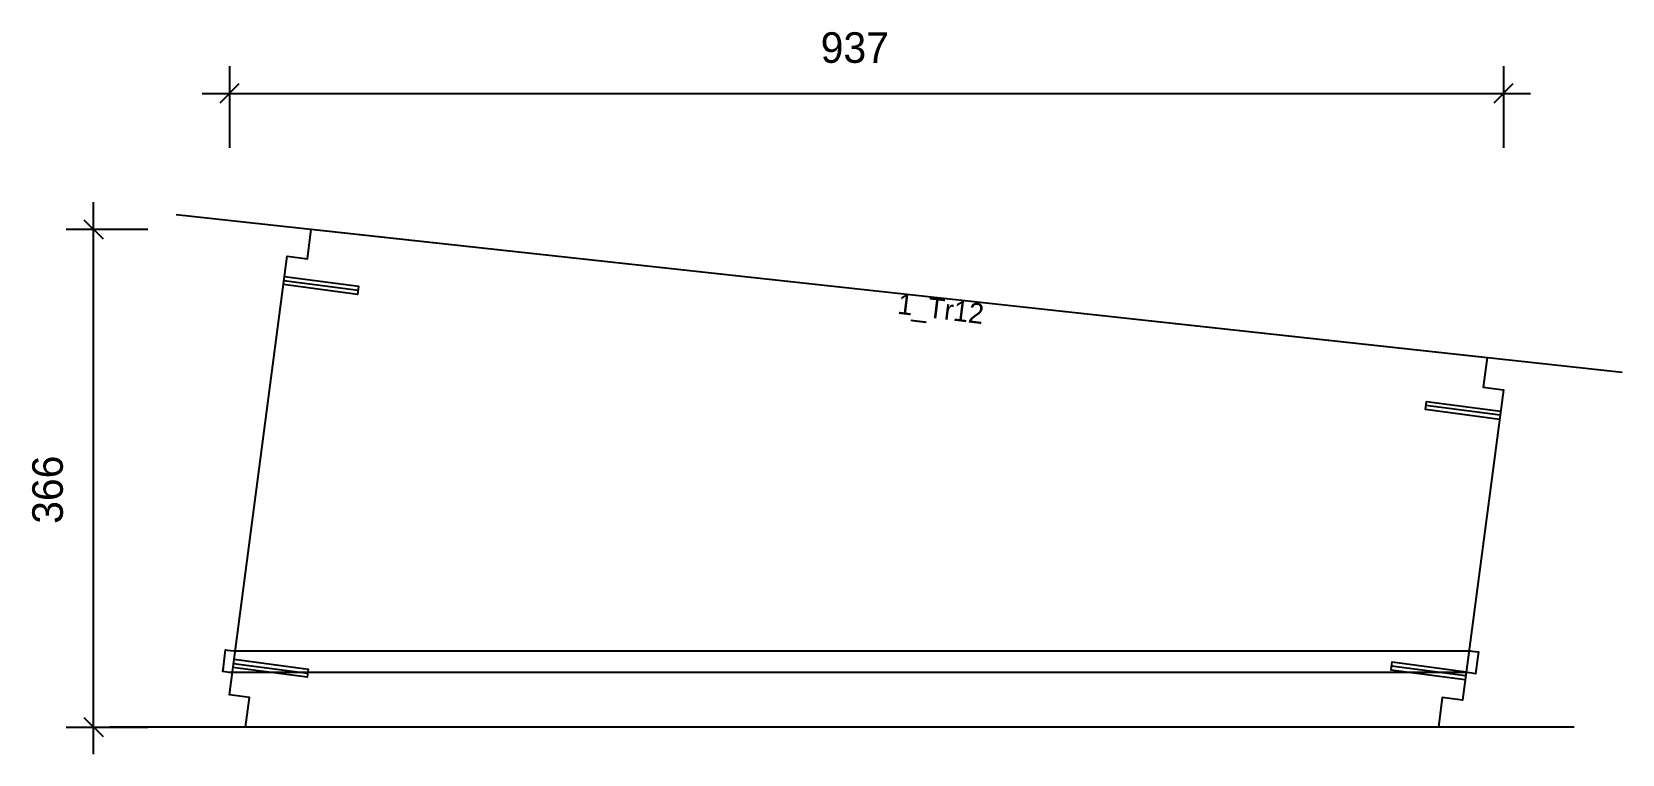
# Model space of a CAD drawing. Header units: millimetres. Extents: x -145 to 1025, y -20 to 512.
import ezdxf
from ezdxf.enums import TextEntityAlignment as Align

# ---------------------------------------------------------------- set-up
doc = ezdxf.new("R2010")
doc.units = ezdxf.units.MM
for name, color, linetype in [('CONTOUR', 7, 'CONTINUOUS'), ('CUT_RISER', 7, 'CONTINUOUS'), ('DIMLINES', 7, 'CONTINUOUS'), ('DIMLINESTEXT', 7, 'CONTINUOUS'), ('DRILLINGSSIDE', 7, 'CONTINUOUS'), ('EXTRATREADBACKPROFILELINES', 7, 'CONTINUOUS'), ('EXTRATREADBACKPROFILELINESTEXT', 7, 'CONTINUOUS'), ('EXTRATREADFRONTPROFILELINES', 7, 'CONTINUOUS')]:
    doc.layers.add(name, color=color, linetype=linetype)

msp = doc.modelspace()

# ---------------------------------------------------------------- linework, layer by layer
at = {"layer": 'CONTOUR', "color": 0, "linetype": '0'}
msp.add_lwpolyline([(925.386, 271.878), (922.51, 250.066), (937.381, 248.105), (907.276, 19.85), (892.405, 21.811), (889.529, 0), (11.995, 0), (14.871, 21.811), (0, 23.772), (42.552, 346.408), (57.423, 344.447), (60.3, 366.258), (925.386, 271.878)], dxfattribs=at)
at = {"layer": 'CUT_RISER', "color": 1, "linetype": '1'}
msp.add_lwpolyline([(910.943, 40), (902.943, 40), (868.565, 40), (834.188, 40), (799.811, 40), (765.433, 40), (731.056, 40), (696.679, 40), (662.301, 40), (627.924, 40), (593.547, 40), (559.169, 40), (524.792, 40), (490.414, 40), (456.037, 40), (448.037, 40), (413.66, 40), (379.282, 40), (344.905, 40), (310.528, 40), (276.15, 40), (241.773, 40), (207.396, 40), (173.018, 40), (138.641, 40), (104.264, 40), (69.886, 40), (35.509, 40), (1.132, 40), (-0.058, 40.157), (-4.817, 40.785), (-4.395, 43.985), (-2.707, 56.785), (-1.517, 56.628), (3.242, 56), (11.242, 56), (43.449, 56), (75.657, 56), (107.864, 56), (140.072, 56), (172.279, 56), (204.487, 56), (236.695, 56), (268.902, 56), (301.11, 56), (333.317, 56), (365.525, 56), (397.732, 56), (429.94, 56), (462.147, 56), (494.355, 56), (526.562, 56), (558.77, 56), (590.978, 56), (623.185, 56), (655.393, 56), (687.6, 56), (719.808, 56), (752.015, 56), (784.223, 56), (816.43, 56), (848.638, 56), (880.845, 56), (913.053, 56), (914.243, 55.843), (919.001, 55.215), (918.579, 52.015), (916.891, 39.215), (915.701, 39.372), (910.943, 40)], dxfattribs=at)
at = {"layer": 'DIMLINES', "color": 0}
for p, q in [((0, 486.258), (0, 426.258)), ((937.381, 486.258), (937.381, 426.258)), ((7.071, 473.329), (-7.071, 459.187)), ((944.452, 473.329), (930.31, 459.187)), ((-20, 466.258), (957.381, 466.258)), ((-100, -20), (-100, 386.258)), ((-120, 366.258), (-60, 366.258)), ((-107.071, 373.329), (-92.929, 359.187)), ((-120, 0), (-60, 0)), ((-107.071, 7.071), (-92.929, -7.071))]:
    msp.add_line(p, q, dxfattribs=at)
at = {"layer": 'DRILLINGSSIDE', "color": 3}
for p, q in [((40.198, 328.563), (94.726, 321.371)), ((934.91, 229.369), (880.382, 236.56)), ((3.043, 46.848), (57.571, 39.657)), ((909.63, 37.695), (855.102, 44.887))]:
    msp.add_line(p, q, dxfattribs=at)
at = {"layer": 'DRILLINGSSIDE', "color": 3, "linetype": '3'}
for points in [[(40.591, 331.537), (95.118, 324.345), (94.334, 318.397), (39.806, 325.588)], [(934.517, 226.394), (879.99, 233.586), (880.774, 239.535), (935.302, 232.343)], [(3.436, 49.822), (57.963, 42.631), (57.179, 36.682), (2.651, 43.874)], [(909.238, 34.721), (854.71, 41.913), (855.495, 47.861), (910.022, 40.669)]]:
    msp.add_lwpolyline(points, dxfattribs=at)
at = {"layer": 'EXTRATREADBACKPROFILELINES', "color": 2}
msp.add_line((-39.11, 377.103), (1024.796, 261.032), dxfattribs=at)
at = {"layer": 'EXTRATREADFRONTPROFILELINES', "color": 2}
msp.add_line((989.529, 0), (-88.005, 0), dxfattribs=at)

# ---------------------------------------------------------------- texts
at = {"layer": 'DIMLINESTEXT'}
msp.add_text('937', height=22.5, dxfattribs=at).set_placement((435.088, 511.258), align=Align.TOP_LEFT)
msp.add_text('366', height=22.5, rotation=90, dxfattribs=at).set_placement((-145, 149.527), align=Align.TOP_LEFT)
at = {"layer": 'EXTRATREADBACKPROFILELINESTEXT'}
msp.add_text('1_Tr12', height=15, rotation=353, dxfattribs=at).set_placement((492.843, 319.068), align=Align.TOP_LEFT)

doc.saveas('drawing.dxf')
